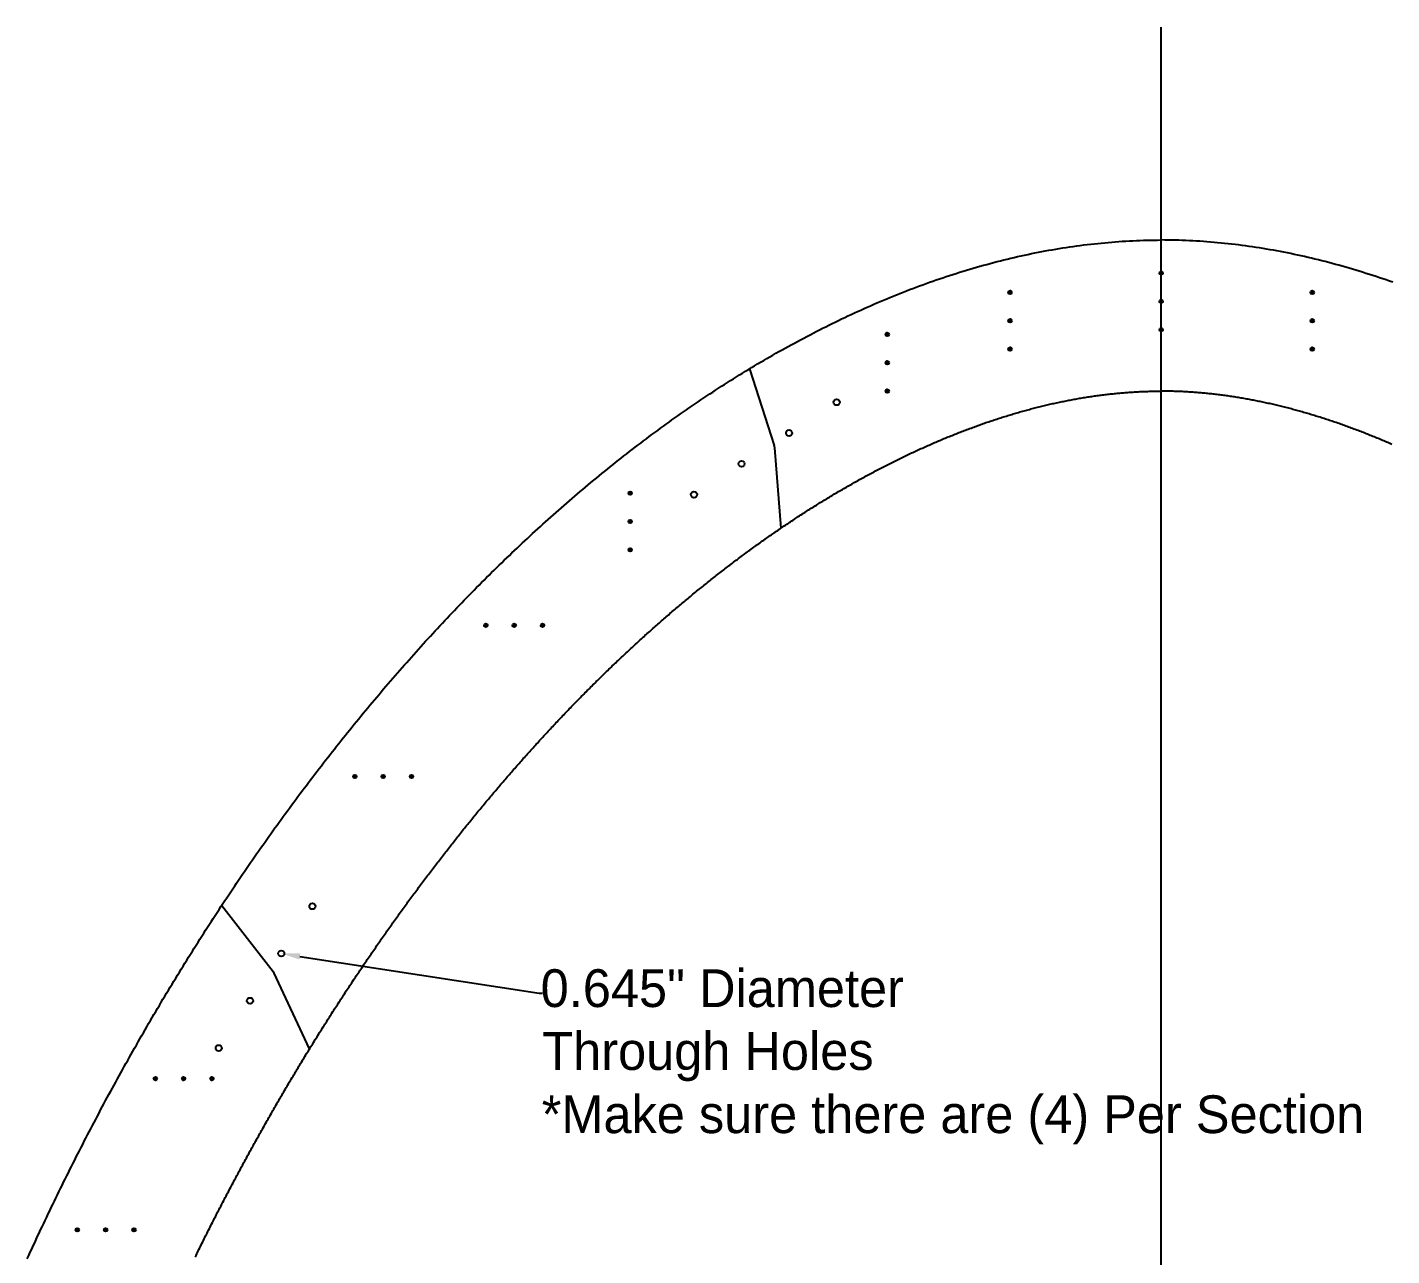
# Model space of a CAD drawing. Extents: x 15 to 497, y 19 to 601.
# Drawn here: x 126 to 270.5, y 471.3 to 601.3 of the extents above; entities that cross this region are included whole.
import ezdxf

# ---------------------------------------------------------------- set-up
doc = ezdxf.new("R2010")
doc.units = 0
doc.header["$PDMODE"] = 32
doc.header["$PDSIZE"] = 0.38
doc.layers.get('0').update_dxf_attribs({"linetype": 'CONTINUOUS'})
for name, color, linetype in [('ANNOTATION', 7, 'CONTINUOUS'), ('DRILLING', 3, 'CONTINUOUS'), ('ENGRAVE', 4, 'CONTINUOUS')]:
    doc.layers.add(name, color=color, linetype=linetype)

# ---------------------------------------------------------------- blocks, each defined once
blk = doc.blocks.new('*U661')
at = {"layer": 'ENGRAVE'}
blk.add_point((0, 0), dxfattribs=at)
blk = doc.blocks.new('*U662')
at = {"layer": 'ENGRAVE', "color": 0, "linetype": 'BYBLOCK'}
for p in [(0, 0), (3, 0), (6, 0)]:
    blk.add_blockref('*U661', p, dxfattribs=at)
blk = doc.blocks.new('*U663')
at = {"layer": 'ENGRAVE'}
blk.add_point((0, 0), dxfattribs=at)
blk = doc.blocks.new('*U664')
at = {"layer": 'ENGRAVE', "color": 0, "linetype": 'BYBLOCK'}
for p in [(0, 0), (3, 0), (6, 0)]:
    blk.add_blockref('*U663', p, dxfattribs=at)
blk = doc.blocks.new('*U665')
at = {"layer": 'ENGRAVE'}
blk.add_point((0, 0), dxfattribs=at)
blk = doc.blocks.new('*U666')
at = {"layer": 'ENGRAVE', "color": 0, "linetype": 'BYBLOCK'}
for p in [(0, 0), (3, 0), (6, 0)]:
    blk.add_blockref('*U665', p, dxfattribs=at)
blk = doc.blocks.new('*U667')
at = {"layer": 'ENGRAVE'}
blk.add_point((0, 0), dxfattribs=at)
blk = doc.blocks.new('*U668')
at = {"layer": 'ENGRAVE', "color": 0, "linetype": 'BYBLOCK'}
for p in [(0, 0), (3, 0), (6, 0)]:
    blk.add_blockref('*U667', p, dxfattribs=at)
blk = doc.blocks.new('*U669')
at = {"layer": 'ENGRAVE'}
blk.add_point((0, 0), dxfattribs=at)
blk = doc.blocks.new('*U670')
at = {"layer": 'ENGRAVE', "color": 0, "linetype": 'BYBLOCK'}
for p in [(0, 0), (3, 0), (6, 0)]:
    blk.add_blockref('*U669', p, dxfattribs=at)
blk = doc.blocks.new('*U671')
at = {"layer": 'ENGRAVE'}
blk.add_point((0, 0), dxfattribs=at)
blk = doc.blocks.new('*U672')
at = {"layer": 'ENGRAVE', "color": 0, "linetype": 'BYBLOCK'}
for p in [(0, 0), (3, 0), (6, 0)]:
    blk.add_blockref('*U671', p, dxfattribs=at)
blk = doc.blocks.new('*U673')
at = {"layer": 'ENGRAVE'}
blk.add_point((0, 0), dxfattribs=at)
blk = doc.blocks.new('*U674')
at = {"layer": 'ENGRAVE', "color": 0, "linetype": 'BYBLOCK'}
for p in [(0, 0), (3, 0), (6, 0)]:
    blk.add_blockref('*U673', p, dxfattribs=at)
blk = doc.blocks.new('*U675')
at = {"layer": 'ENGRAVE'}
blk.add_point((0, 0), dxfattribs=at)
blk = doc.blocks.new('*U676')
at = {"layer": 'ENGRAVE', "color": 0, "linetype": 'BYBLOCK'}
for p in [(0, 0), (3, 0), (6, 0)]:
    blk.add_blockref('*U675', p, dxfattribs=at)
blk = doc.blocks.new('*U699')
at = {"layer": 'ENGRAVE'}
blk.add_point((0, 0), dxfattribs=at)
blk = doc.blocks.new('*U700')
at = {"layer": 'ENGRAVE', "color": 0, "linetype": 'BYBLOCK'}
for p in [(0, 0), (3, 0), (6, 0)]:
    blk.add_blockref('*U699', p, dxfattribs=at)
blk = doc.blocks.new('*U867')
at = {"layer": 'ANNOTATION', "linetype": 'BYBLOCK'}
blk.add_line((180.16, 499.06), (180.52, 499.06), dxfattribs=at)
blk.add_lwpolyline([(154.83, 502.96), (180.16, 499.06)], dxfattribs=at)
at = {"layer": 'ANNOTATION'}
blk.add_solid([(154.78, 502.63), (152.86, 503.27), (154.88, 503.29)], dxfattribs=at)
for s, p in [('0.645" Diameter', (180.33, 497.6)), ('Through Holes', (180.5, 490.94)), ('*Make sure there are (4) Per Section', (180.44, 484.25))]:
    blk.add_text(s, height=4, dxfattribs=at).set_placement(p)

msp = doc.modelspace()

# ---------------------------------------------------------------- linework, layer by layer
for p, q in [((246.0349, 346.0124), (246.0349, 601.3394)), ((202.4407, 565.1753), (205.0688, 557.0538)), ((205.7941, 548.3166), (205.1142, 556.8256)), ((146.5512, 508.355), (151.9917, 501.3788)), ((155.855, 493.1727), (152.109, 501.1873))]:
    msp.add_line(p, q)
for points in [[(125.964, 470.949, 0), (126.12, 471.289, 0), (126.276, 471.629, 0), (126.432, 471.968, 0), (126.589, 472.307, 0), (126.747, 472.646, 0), (126.904, 472.985, 0), (127.062, 473.324, 0), (127.221, 473.662, 0), (127.38, 474, 0), (127.539, 474.338, 0), (127.699, 474.676, 0), (127.859, 475.014, 0), (128.02, 475.351, 0), (128.181, 475.688, 0), (128.342, 476.025, 0), (128.504, 476.362, 0), (128.666, 476.699, 0), (128.829, 477.035, 0), (128.992, 477.371, 0), (129.156, 477.707, 0), (129.32, 478.043, 0), (129.484, 478.379, 0), (129.649, 478.714, 0), (129.814, 479.049, 0), (129.98, 479.384, 0), (130.146, 479.719, 0), (130.313, 480.053, 0), (130.48, 480.388, 0), (130.647, 480.722, 0), (130.815, 481.056, 0), (130.983, 481.389, 0), (131.152, 481.723, 0), (131.321, 482.056, 0), (131.491, 482.389, 0), (131.661, 482.722, 0), (131.831, 483.054, 0), (132.002, 483.387, 0), (132.173, 483.719, 0), (132.345, 484.051, 0), (132.517, 484.382, 0), (132.69, 484.714, 0), (132.863, 485.045, 0), (133.036, 485.376, 0), (133.21, 485.707, 0), (133.384, 486.037, 0), (133.559, 486.368, 0), (133.734, 486.698, 0), (133.91, 487.028, 0), (134.086, 487.357, 0), (134.262, 487.687, 0), (134.439, 488.016, 0), (134.616, 488.345, 0), (134.794, 488.674, 0), (134.972, 489.002, 0), (135.151, 489.33, 0), (135.33, 489.658, 0), (135.509, 489.986, 0), (135.689, 490.314, 0), (135.87, 490.641, 0), (136.051, 490.968, 0), (136.232, 491.295, 0), (136.414, 491.621, 0), (136.596, 491.948, 0), (136.778, 492.274, 0), (136.961, 492.599, 0), (137.145, 492.925, 0), (137.329, 493.25, 0), (137.513, 493.576, 0), (137.698, 493.9, 0), (137.883, 494.225, 0), (138.069, 494.549, 0), (138.255, 494.873, 0), (138.441, 495.197, 0), (138.628, 495.521, 0), (138.816, 495.844, 0), (139.004, 496.167, 0), (139.192, 496.49, 0), (139.381, 496.813, 0), (139.57, 497.135, 0), (139.76, 497.457, 0), (139.95, 497.779, 0), (140.14, 498.1, 0), (140.331, 498.422, 0), (140.523, 498.743, 0), (140.715, 499.063, 0), (140.907, 499.384, 0), (141.1, 499.704, 0), (141.293, 500.024, 0), (141.487, 500.343, 0), (141.681, 500.663, 0), (141.875, 500.982, 0), (142.07, 501.301, 0), (142.266, 501.619, 0), (142.462, 501.938, 0), (142.658, 502.255, 0), (142.855, 502.573, 0), (143.053, 502.891, 0), (143.25, 503.208, 0), (143.449, 503.525, 0), (143.647, 503.841, 0), (143.846, 504.157, 0), (144.046, 504.473, 0), (144.246, 504.789, 0), (144.447, 505.104, 0), (144.648, 505.42, 0), (144.849, 505.734, 0), (145.051, 506.049, 0), (145.253, 506.363, 0), (145.456, 506.677, 0), (145.659, 506.991, 0), (145.863, 507.304, 0), (146.067, 507.617, 0), (146.272, 507.93, 0), (146.477, 508.242, 0), (146.683, 508.554, 0), (146.889, 508.866, 0), (147.095, 509.178, 0), (147.302, 509.489, 0), (147.509, 509.8, 0), (147.717, 510.11, 0), (147.926, 510.421, 0), (148.135, 510.73, 0), (148.344, 511.04, 0), (148.554, 511.349, 0), (148.764, 511.658, 0), (148.974, 511.967, 0), (149.186, 512.275, 0), (149.397, 512.583, 0), (149.609, 512.891, 0), (149.822, 513.199, 0), (150.035, 513.506, 0), (150.248, 513.812, 0), (150.462, 514.119, 0), (150.677, 514.425, 0), (150.892, 514.731, 0), (151.107, 515.036, 0), (151.323, 515.341, 0), (151.539, 515.646, 0), (151.756, 515.95, 0), (151.974, 516.254, 0), (152.191, 516.558, 0), (152.409, 516.861, 0), (152.628, 517.164, 0), (152.847, 517.467, 0), (153.067, 517.769, 0), (153.287, 518.071, 0), (153.508, 518.373, 0), (153.729, 518.674, 0), (153.95, 518.975, 0), (154.173, 519.276, 0), (154.395, 519.576, 0), (154.618, 519.876, 0), (154.842, 520.176, 0), (155.066, 520.475, 0), (155.29, 520.773, 0), (155.515, 521.072, 0), (155.74, 521.37, 0), (155.966, 521.668, 0), (156.193, 521.965, 0), (156.419, 522.262, 0), (156.647, 522.559, 0), (156.875, 522.855, 0), (157.103, 523.151, 0), (157.332, 523.446, 0), (157.561, 523.741, 0), (157.791, 524.036, 0), (158.021, 524.33, 0), (158.252, 524.624, 0), (158.483, 524.918, 0), (158.715, 525.211, 0), (158.947, 525.504, 0), (159.18, 525.796, 0), (159.413, 526.088, 0), (159.647, 526.38, 0), (159.881, 526.671, 0), (160.116, 526.962, 0), (160.351, 527.252, 0), (160.586, 527.542, 0), (160.823, 527.832, 0), (161.059, 528.121, 0), (161.297, 528.41, 0), (161.534, 528.699, 0), (161.772, 528.986, 0), (162.011, 529.274, 0), (162.25, 529.561, 0), (162.49, 529.848, 0), (162.73, 530.134, 0), (162.971, 530.42, 0), (163.212, 530.706, 0), (163.454, 530.991, 0), (163.696, 531.275, 0), (163.939, 531.559, 0), (164.182, 531.843, 0), (164.426, 532.127, 0), (164.67, 532.409, 0), (164.915, 532.692, 0), (165.16, 532.974, 0), (165.406, 533.255, 0), (165.652, 533.537, 0), (165.899, 533.817, 0), (166.147, 534.097, 0), (166.394, 534.377, 0), (166.643, 534.656, 0), (166.892, 534.935, 0), (167.141, 535.214, 0), (167.391, 535.492, 0), (167.642, 535.769, 0), (167.893, 536.046, 0), (168.144, 536.323, 0), (168.396, 536.599, 0), (168.649, 536.874, 0), (168.902, 537.15, 0), (169.155, 537.424, 0), (169.41, 537.698, 0), (169.664, 537.972, 0), (169.919, 538.245, 0), (170.175, 538.518, 0), (170.431, 538.79, 0), (170.688, 539.062, 0), (170.946, 539.333, 0), (171.203, 539.603, 0), (171.462, 539.874, 0), (171.721, 540.143, 0), (171.98, 540.412, 0), (172.24, 540.681, 0), (172.501, 540.949, 0), (172.762, 541.216, 0), (173.024, 541.483, 0), (173.286, 541.75, 0), (173.548, 542.016, 0), (173.812, 542.281, 0), (174.075, 542.546, 0), (174.34, 542.81, 0), (174.605, 543.074, 0), (174.87, 543.337, 0), (175.136, 543.6, 0), (175.403, 543.862, 0), (175.67, 544.123, 0), (175.937, 544.384, 0), (176.206, 544.645, 0), (176.474, 544.904, 0), (176.744, 545.163, 0), (177.013, 545.422, 0), (177.284, 545.68, 0), (177.555, 545.938, 0), (177.826, 546.194, 0), (178.098, 546.451, 0), (178.371, 546.706, 0), (178.644, 546.961, 0), (178.918, 547.216, 0), (179.192, 547.47, 0), (179.467, 547.723, 0), (179.742, 547.976, 0), (180.018, 548.228, 0), (180.295, 548.479, 0), (180.572, 548.73, 0), (180.85, 548.98, 0), (181.128, 549.229, 0), (181.407, 549.478, 0), (181.686, 549.727, 0), (181.966, 549.974, 0), (182.246, 550.221, 0), (182.527, 550.467, 0), (182.809, 550.713, 0), (183.091, 550.958, 0), (183.374, 551.203, 0), (183.657, 551.446, 0), (183.941, 551.689, 0), (184.225, 551.932, 0), (184.51, 552.174, 0), (184.796, 552.415, 0), (185.082, 552.655, 0), (185.369, 552.895, 0), (185.656, 553.134, 0), (185.944, 553.373, 0), (186.232, 553.61, 0), (186.521, 553.847, 0), (186.81, 554.084, 0), (187.1, 554.32, 0), (187.391, 554.555, 0), (187.682, 554.789, 0), (187.974, 555.023, 0), (188.266, 555.255, 0), (188.559, 555.488, 0), (188.852, 555.719, 0), (189.146, 555.95, 0), (189.441, 556.18, 0), (189.736, 556.409, 0), (190.032, 556.638, 0), (190.328, 556.866, 0), (190.625, 557.093, 0), (190.922, 557.319, 0), (191.22, 557.545, 0), (191.519, 557.77, 0), (191.818, 557.994, 0), (192.117, 558.217, 0), (192.418, 558.44, 0), (192.719, 558.661, 0), (193.02, 558.882, 0), (193.322, 559.103, 0), (193.625, 559.322, 0), (193.928, 559.54, 0), (194.232, 559.758, 0), (194.536, 559.975, 0), (194.841, 560.191, 0), (195.147, 560.406, 0), (195.453, 560.621, 0), (195.76, 560.834, 0), (196.067, 561.047, 0), (196.375, 561.259, 0), (196.683, 561.47, 0), (196.992, 561.68, 0), (197.302, 561.889, 0), (197.613, 562.098, 0), (197.924, 562.305, 0), (198.235, 562.512, 0), (198.547, 562.718, 0), (198.86, 562.923, 0), (199.173, 563.126, 0), (199.487, 563.329, 0), (199.802, 563.532, 0), (200.117, 563.733, 0), (200.433, 563.933, 0), (200.749, 564.132, 0), (201.066, 564.33, 0), (201.383, 564.528, 0), (201.702, 564.724, 0), (202.02, 564.92, 0), (202.34, 565.114, 0), (202.66, 565.307, 0), (202.98, 565.5, 0), (203.301, 565.691, 0), (203.623, 565.882, 0), (203.945, 566.071, 0), (204.268, 566.26, 0), (204.592, 566.447, 0), (204.916, 566.633, 0), (205.24, 566.819, 0), (205.566, 567.003, 0), (205.891, 567.186, 0), (206.218, 567.368, 0), (206.545, 567.55, 0), (206.873, 567.73, 0), (207.201, 567.909, 0), (207.53, 568.086, 0), (207.859, 568.263, 0), (208.189, 568.439, 0), (208.52, 568.613, 0), (208.851, 568.787, 0), (209.183, 568.959, 0), (209.515, 569.13, 0), (209.848, 569.3, 0), (210.182, 569.469, 0), (210.516, 569.637, 0), (210.85, 569.804, 0), (211.186, 569.969, 0), (211.522, 570.133, 0), (211.858, 570.296, 0), (212.195, 570.458, 0), (212.533, 570.618, 0), (212.871, 570.778, 0), (213.21, 570.936, 0), (213.549, 571.093, 0), (213.889, 571.248, 0), (214.229, 571.403, 0), (214.57, 571.556, 0), (214.912, 571.708, 0), (215.254, 571.858, 0), (215.597, 572.007, 0), (215.94, 572.155, 0), (216.284, 572.302, 0), (216.628, 572.447, 0), (216.973, 572.591, 0), (217.319, 572.734, 0), (217.665, 572.875, 0), (218.011, 573.015, 0), (218.359, 573.153, 0), (218.706, 573.29, 0), (219.054, 573.426, 0), (219.403, 573.56, 0), (219.752, 573.693, 0), (220.102, 573.824, 0), (220.453, 573.954, 0), (220.803, 574.083, 0), (221.155, 574.21, 0), (221.507, 574.336, 0), (221.859, 574.46, 0), (222.212, 574.583, 0), (222.566, 574.704, 0), (222.92, 574.824, 0), (223.275, 574.942, 0), (223.63, 575.058, 0), (223.985, 575.173, 0), (224.342, 575.287, 0), (224.698, 575.399, 0), (225.055, 575.51, 0), (225.413, 575.618, 0), (225.771, 575.726, 0), (226.13, 575.831, 0), (226.489, 575.936, 0), (226.849, 576.038, 0), (227.209, 576.139, 0), (227.57, 576.238, 0), (227.931, 576.336, 0), (228.293, 576.431, 0), (228.655, 576.526, 0), (229.018, 576.618, 0), (229.381, 576.709, 0), (229.744, 576.798, 0), (230.108, 576.885, 0), (230.472, 576.971, 0), (230.837, 577.054, 0), (231.202, 577.136, 0), (231.567, 577.216, 0), (231.933, 577.295, 0), (232.299, 577.371, 0), (232.666, 577.446, 0), (233.033, 577.519, 0), (233.4, 577.59, 0), (233.768, 577.659, 0), (234.136, 577.726, 0), (234.504, 577.792, 0), (234.873, 577.855, 0), (235.242, 577.916, 0), (235.611, 577.976, 0), (235.98, 578.033, 0), (236.35, 578.089, 0), (236.72, 578.143, 0), (237.09, 578.194, 0), (237.461, 578.244, 0), (237.832, 578.292, 0), (238.203, 578.337, 0), (238.574, 578.381, 0), (238.946, 578.422, 0), (239.317, 578.462, 0), (239.689, 578.499, 0), (240.061, 578.534, 0), (240.434, 578.568, 0), (240.806, 578.599, 0), (241.179, 578.628, 0), (241.552, 578.655, 0), (241.925, 578.68, 0), (242.298, 578.703, 0), (242.671, 578.724, 0), (243.045, 578.743, 0), (243.418, 578.759, 0), (243.792, 578.774, 0), (244.165, 578.787, 0), (244.539, 578.797, 0), (244.913, 578.805, 0), (245.287, 578.811, 0), (245.661, 578.816, 0), (246.035, 578.818, 0)], [(270.563, 574.336, 0), (270.21, 574.46, 0), (269.857, 574.583, 0), (269.504, 574.704, 0), (269.15, 574.824, 0), (268.795, 574.942, 0), (268.44, 575.058, 0), (268.084, 575.173, 0), (267.728, 575.287, 0), (267.372, 575.399, 0), (267.014, 575.51, 0), (266.657, 575.618, 0), (266.298, 575.726, 0), (265.94, 575.831, 0), (265.58, 575.936, 0), (265.221, 576.038, 0), (264.86, 576.139, 0), (264.5, 576.238, 0), (264.138, 576.336, 0), (263.777, 576.431, 0), (263.415, 576.526, 0), (263.052, 576.618, 0), (262.689, 576.709, 0), (262.326, 576.798, 0), (261.962, 576.885, 0), (261.598, 576.971, 0), (261.233, 577.054, 0), (260.868, 577.136, 0), (260.502, 577.216, 0), (260.137, 577.295, 0), (259.77, 577.371, 0), (259.404, 577.446, 0), (259.037, 577.519, 0), (258.67, 577.59, 0), (258.302, 577.659, 0), (257.934, 577.726, 0), (257.566, 577.792, 0), (257.197, 577.855, 0), (256.828, 577.916, 0), (256.459, 577.976, 0), (256.09, 578.033, 0), (255.72, 578.089, 0), (255.35, 578.143, 0), (254.979, 578.194, 0), (254.609, 578.244, 0), (254.238, 578.292, 0), (253.867, 578.337, 0), (253.496, 578.381, 0), (253.124, 578.422, 0), (252.752, 578.462, 0), (252.38, 578.499, 0), (252.008, 578.534, 0), (251.636, 578.568, 0), (251.263, 578.599, 0), (250.891, 578.628, 0), (250.518, 578.655, 0), (250.145, 578.68, 0), (249.772, 578.703, 0), (249.399, 578.724, 0), (249.025, 578.743, 0), (248.652, 578.759, 0), (248.278, 578.774, 0), (247.904, 578.787, 0), (247.531, 578.797, 0), (247.157, 578.805, 0), (246.783, 578.811, 0), (246.409, 578.816, 0), (246.035, 578.818, 0)], [(143.759, 471.15, 0), (143.837, 471.308, 0), (143.914, 471.466, 0), (143.992, 471.624, 0), (144.069, 471.781, 0), (144.147, 471.939, 0), (144.225, 472.097, 0), (144.303, 472.254, 0), (144.381, 472.412, 0), (144.46, 472.569, 0), (144.538, 472.727, 0), (144.616, 472.884, 0), (144.695, 473.041, 0), (144.773, 473.199, 0), (144.852, 473.356, 0), (144.931, 473.513, 0), (145.01, 473.67, 0), (145.089, 473.827, 0), (145.168, 473.984, 0), (145.247, 474.141, 0), (145.326, 474.298, 0), (145.406, 474.454, 0), (145.485, 474.611, 0), (145.565, 474.768, 0), (145.644, 474.925, 0), (145.724, 475.081, 0), (145.804, 475.238, 0), (145.884, 475.394, 0), (145.964, 475.55, 0), (146.044, 475.707, 0), (146.124, 475.863, 0), (146.205, 476.019, 0), (146.285, 476.175, 0), (146.365, 476.331, 0), (146.446, 476.488, 0), (146.527, 476.643, 0), (146.608, 476.799, 0), (146.689, 476.955, 0), (146.77, 477.111, 0), (146.851, 477.267, 0), (146.932, 477.423, 0), (147.013, 477.578, 0), (147.095, 477.734, 0), (147.176, 477.889, 0), (147.258, 478.045, 0), (147.339, 478.2, 0), (147.421, 478.355, 0), (147.503, 478.511, 0), (147.585, 478.666, 0), (147.667, 478.821, 0), (147.749, 478.976, 0), (147.832, 479.131, 0), (147.914, 479.286, 0), (147.996, 479.441, 0), (148.079, 479.596, 0), (148.162, 479.751, 0), (148.244, 479.905, 0), (148.327, 480.06, 0), (148.41, 480.215, 0), (148.493, 480.369, 0), (148.577, 480.524, 0), (148.66, 480.678, 0), (148.743, 480.832, 0), (148.827, 480.987, 0), (148.91, 481.141, 0), (148.994, 481.295, 0), (149.078, 481.449, 0), (149.161, 481.603, 0), (149.245, 481.757, 0), (149.329, 481.911, 0), (149.414, 482.065, 0), (149.498, 482.219, 0), (149.582, 482.372, 0), (149.667, 482.526, 0), (149.751, 482.68, 0), (149.836, 482.833, 0), (149.92, 482.987, 0), (150.005, 483.14, 0), (150.09, 483.293, 0), (150.175, 483.447, 0), (150.26, 483.6, 0), (150.346, 483.753, 0), (150.431, 483.906, 0), (150.516, 484.059, 0), (150.602, 484.212, 0), (150.687, 484.365, 0), (150.773, 484.518, 0), (150.859, 484.671, 0), (150.945, 484.823, 0), (151.031, 484.976, 0), (151.117, 485.129, 0), (151.203, 485.281, 0), (151.289, 485.434, 0), (151.376, 485.586, 0), (151.462, 485.738, 0), (151.549, 485.891, 0), (151.636, 486.043, 0), (151.722, 486.195, 0), (151.809, 486.347, 0), (151.896, 486.499, 0), (151.983, 486.651, 0), (152.071, 486.803, 0), (152.158, 486.955, 0), (152.245, 487.106, 0), (152.333, 487.258, 0), (152.42, 487.41, 0), (152.508, 487.561, 0), (152.596, 487.713, 0), (152.684, 487.864, 0), (152.772, 488.015, 0), (152.86, 488.167, 0), (152.948, 488.318, 0), (153.036, 488.469, 0), (153.124, 488.62, 0), (153.213, 488.771, 0), (153.301, 488.922, 0), (153.39, 489.073, 0), (153.479, 489.223, 0), (153.568, 489.374, 0), (153.657, 489.525, 0), (153.746, 489.675, 0), (153.835, 489.826, 0), (153.924, 489.976, 0), (154.014, 490.126, 0), (154.103, 490.277, 0), (154.193, 490.427, 0), (154.282, 490.577, 0), (154.372, 490.727, 0), (154.462, 490.877, 0), (154.552, 491.027, 0), (154.642, 491.177, 0), (154.732, 491.327, 0), (154.822, 491.476, 0), (154.913, 491.626, 0), (155.003, 491.776, 0), (155.094, 491.925, 0), (155.184, 492.074, 0), (155.275, 492.224, 0), (155.366, 492.373, 0), (155.457, 492.522, 0), (155.548, 492.671, 0), (155.639, 492.82, 0), (155.73, 492.969, 0), (155.822, 493.118, 0), (155.913, 493.267, 0), (156.004, 493.416, 0), (156.096, 493.564, 0), (156.188, 493.713, 0), (156.28, 493.862, 0), (156.372, 494.01, 0), (156.464, 494.158, 0), (156.556, 494.307, 0), (156.648, 494.455, 0), (156.74, 494.603, 0), (156.833, 494.751, 0), (156.925, 494.899, 0), (157.018, 495.047, 0), (157.111, 495.195, 0), (157.204, 495.343, 0), (157.297, 495.49, 0), (157.39, 495.638, 0), (157.483, 495.785, 0), (157.576, 495.933, 0), (157.669, 496.08, 0), (157.763, 496.228, 0), (157.856, 496.375, 0), (157.95, 496.522, 0), (158.044, 496.669, 0), (158.137, 496.816, 0), (158.231, 496.963, 0), (158.325, 497.11, 0), (158.42, 497.256, 0), (158.514, 497.403, 0), (158.608, 497.55, 0), (158.703, 497.696, 0), (158.797, 497.843, 0), (158.892, 497.989, 0), (158.986, 498.135, 0), (159.081, 498.282, 0), (159.176, 498.428, 0), (159.271, 498.574, 0), (159.366, 498.72, 0), (159.462, 498.866, 0), (159.557, 499.011, 0), (159.652, 499.157, 0), (159.748, 499.303, 0), (159.844, 499.448, 0), (159.939, 499.594, 0), (160.035, 499.739, 0), (160.131, 499.885, 0), (160.227, 500.03, 0), (160.323, 500.175, 0), (160.42, 500.32, 0), (160.516, 500.465, 0), (160.612, 500.61, 0), (160.709, 500.755, 0), (160.806, 500.9, 0), (160.902, 501.044, 0), (160.999, 501.189, 0), (161.096, 501.333, 0), (161.193, 501.478, 0), (161.29, 501.622, 0), (161.388, 501.766, 0), (161.485, 501.911, 0), (161.583, 502.055, 0), (161.68, 502.199, 0), (161.778, 502.343, 0), (161.876, 502.487, 0), (161.973, 502.63, 0), (162.071, 502.774, 0), (162.169, 502.918, 0), (162.268, 503.061, 0), (162.366, 503.204, 0), (162.464, 503.348, 0), (162.563, 503.491, 0), (162.661, 503.634, 0), (162.76, 503.777, 0), (162.859, 503.92, 0), (162.958, 504.063, 0), (163.057, 504.206, 0), (163.156, 504.349, 0), (163.255, 504.491, 0), (163.354, 504.634, 0), (163.454, 504.777, 0), (163.553, 504.919, 0), (163.653, 505.061, 0), (163.752, 505.203, 0), (163.852, 505.346, 0), (163.952, 505.488, 0), (164.052, 505.63, 0), (164.152, 505.772, 0), (164.252, 505.913, 0), (164.353, 506.055, 0), (164.453, 506.197, 0), (164.554, 506.338, 0), (164.654, 506.48, 0), (164.755, 506.621, 0), (164.856, 506.762, 0), (164.957, 506.903, 0), (165.058, 507.045, 0), (165.159, 507.186, 0), (165.26, 507.327, 0), (165.361, 507.467, 0), (165.463, 507.608, 0), (165.564, 507.749, 0), (165.666, 507.889, 0), (165.768, 508.03, 0), (165.87, 508.17, 0), (165.971, 508.31, 0), (166.074, 508.451, 0), (166.176, 508.591, 0), (166.278, 508.731, 0), (166.38, 508.871, 0), (166.483, 509.01, 0), (166.585, 509.15, 0), (166.688, 509.29, 0), (166.791, 509.429, 0), (166.894, 509.569, 0), (166.996, 509.708, 0), (167.1, 509.848, 0), (167.203, 509.987, 0), (167.306, 510.126, 0), (167.409, 510.265, 0), (167.513, 510.404, 0), (167.616, 510.542, 0), (167.72, 510.681, 0), (167.824, 510.82, 0), (167.928, 510.958, 0), (168.032, 511.097, 0), (168.136, 511.235, 0), (168.24, 511.373, 0), (168.344, 511.511, 0), (168.449, 511.649, 0), (168.553, 511.787, 0), (168.658, 511.925, 0), (168.762, 512.063, 0), (168.867, 512.201, 0), (168.972, 512.338, 0), (169.077, 512.476, 0), (169.182, 512.613, 0), (169.287, 512.75, 0), (169.393, 512.887, 0), (169.498, 513.024, 0), (169.604, 513.161, 0), (169.709, 513.298, 0), (169.815, 513.435, 0), (169.921, 513.572, 0), (170.027, 513.708, 0), (170.133, 513.845, 0), (170.239, 513.981, 0), (170.345, 514.117, 0), (170.451, 514.253, 0), (170.558, 514.389, 0), (170.664, 514.525, 0), (170.771, 514.661, 0), (170.878, 514.797, 0), (170.985, 514.932, 0), (171.091, 515.068, 0), (171.198, 515.203, 0), (171.306, 515.339, 0), (171.413, 515.474, 0), (171.52, 515.609, 0), (171.628, 515.744, 0), (171.735, 515.879, 0), (171.843, 516.014, 0), (171.951, 516.149, 0), (172.059, 516.283, 0), (172.166, 516.418, 0), (172.275, 516.552, 0), (172.383, 516.686, 0), (172.491, 516.82, 0), (172.599, 516.954, 0), (172.708, 517.088, 0), (172.816, 517.222, 0), (172.925, 517.356, 0), (173.034, 517.49, 0), (173.143, 517.623, 0), (173.252, 517.757, 0), (173.361, 517.89, 0), (173.47, 518.023, 0), (173.579, 518.156, 0), (173.689, 518.289, 0), (173.798, 518.422, 0), (173.908, 518.555, 0), (174.017, 518.687, 0), (174.127, 518.82, 0), (174.237, 518.952, 0), (174.347, 519.085, 0), (174.457, 519.217, 0), (174.567, 519.349, 0), (174.678, 519.481, 0), (174.788, 519.613, 0), (174.899, 519.745, 0), (175.009, 519.876, 0), (175.12, 520.008, 0), (175.231, 520.139, 0), (175.342, 520.271, 0), (175.453, 520.402, 0), (175.564, 520.533, 0), (175.675, 520.664, 0), (175.787, 520.795, 0), (175.898, 520.926, 0), (176.009, 521.056, 0), (176.121, 521.187, 0), (176.233, 521.317, 0), (176.345, 521.447, 0), (176.457, 521.578, 0), (176.569, 521.708, 0), (176.681, 521.838, 0), (176.793, 521.967, 0), (176.905, 522.097, 0), (177.018, 522.227, 0), (177.13, 522.356, 0), (177.243, 522.486, 0), (177.356, 522.615, 0), (177.469, 522.744, 0), (177.582, 522.873, 0), (177.695, 523.002, 0), (177.808, 523.131, 0), (177.921, 523.259, 0), (178.035, 523.388, 0), (178.148, 523.516, 0), (178.262, 523.645, 0), (178.375, 523.773, 0), (178.489, 523.901, 0), (178.603, 524.029, 0), (178.717, 524.156, 0), (178.831, 524.284, 0), (178.945, 524.412, 0), (179.06, 524.539, 0), (179.174, 524.666, 0), (179.289, 524.794, 0), (179.403, 524.921, 0), (179.518, 525.048, 0), (179.633, 525.174, 0), (179.748, 525.301, 0), (179.863, 525.428, 0), (179.978, 525.554, 0), (180.093, 525.68, 0), (180.208, 525.807, 0), (180.324, 525.933, 0), (180.439, 526.058, 0), (180.555, 526.184, 0), (180.67, 526.31, 0), (180.786, 526.435, 0), (180.902, 526.561, 0), (181.018, 526.686, 0), (181.134, 526.811, 0), (181.25, 526.936, 0), (181.367, 527.061, 0), (181.483, 527.186, 0), (181.6, 527.31, 0), (181.716, 527.435, 0), (181.833, 527.559, 0), (181.95, 527.683, 0), (182.067, 527.807, 0), (182.184, 527.931, 0), (182.301, 528.055, 0), (182.418, 528.179, 0), (182.535, 528.302, 0), (182.653, 528.426, 0), (182.77, 528.549, 0), (182.888, 528.672, 0), (183.006, 528.795, 0), (183.124, 528.918, 0), (183.241, 529.04, 0), (183.359, 529.163, 0), (183.478, 529.285, 0), (183.596, 529.407, 0), (183.714, 529.53, 0), (183.833, 529.652, 0), (183.951, 529.773, 0), (184.07, 529.895, 0), (184.188, 530.017, 0), (184.307, 530.138, 0), (184.426, 530.259, 0), (184.545, 530.38, 0), (184.664, 530.501, 0), (184.783, 530.622, 0), (184.903, 530.743, 0), (185.022, 530.863, 0), (185.142, 530.984, 0), (185.261, 531.104, 0), (185.381, 531.224, 0), (185.501, 531.344, 0), (185.621, 531.464, 0), (185.741, 531.583, 0), (185.861, 531.703, 0), (185.981, 531.822, 0), (186.101, 531.942, 0), (186.222, 532.061, 0), (186.342, 532.179, 0), (186.463, 532.298, 0), (186.584, 532.417, 0), (186.704, 532.535, 0), (186.825, 532.654, 0), (186.946, 532.772, 0), (187.068, 532.89, 0), (187.189, 533.008, 0), (187.31, 533.125, 0), (187.431, 533.243, 0), (187.553, 533.36, 0), (187.675, 533.477, 0), (187.796, 533.595, 0), (187.918, 533.712, 0), (188.04, 533.828, 0), (188.162, 533.945, 0), (188.284, 534.061, 0), (188.407, 534.178, 0), (188.529, 534.294, 0), (188.651, 534.41, 0), (188.774, 534.526, 0), (188.897, 534.642, 0), (189.019, 534.757, 0), (189.142, 534.873, 0), (189.265, 534.988, 0), (189.388, 535.103, 0), (189.512, 535.218, 0), (189.635, 535.333, 0), (189.758, 535.447, 0), (189.882, 535.562, 0), (190.005, 535.676, 0), (190.129, 535.79, 0), (190.253, 535.904, 0), (190.377, 536.018, 0), (190.501, 536.132, 0), (190.625, 536.246, 0), (190.749, 536.359, 0), (190.873, 536.472, 0), (190.998, 536.585, 0), (191.122, 536.698, 0), (191.247, 536.811, 0), (191.372, 536.924, 0), (191.497, 537.036, 0), (191.622, 537.149, 0), (191.747, 537.261, 0), (191.872, 537.373, 0), (191.997, 537.485, 0), (192.123, 537.596, 0), (192.248, 537.708, 0), (192.374, 537.819, 0), (192.5, 537.93, 0), (192.625, 538.041, 0), (192.751, 538.152, 0), (192.878, 538.263, 0), (193.004, 538.374, 0), (193.13, 538.484, 0), (193.256, 538.594, 0), (193.383, 538.705, 0), (193.509, 538.814, 0), (193.636, 538.924, 0), (193.763, 539.034, 0), (193.89, 539.143, 0), (194.017, 539.253, 0), (194.144, 539.362, 0), (194.271, 539.471, 0), (194.399, 539.58, 0), (194.526, 539.688, 0), (194.654, 539.797, 0), (194.781, 539.905, 0), (194.909, 540.013, 0), (195.037, 540.121, 0), (195.165, 540.229, 0), (195.293, 540.337, 0), (195.422, 540.445, 0), (195.55, 540.552, 0), (195.678, 540.659, 0), (195.807, 540.766, 0), (195.936, 540.873, 0), (196.064, 540.98, 0), (196.193, 541.086, 0), (196.322, 541.193, 0), (196.451, 541.299, 0), (196.581, 541.405, 0), (196.71, 541.511, 0), (196.839, 541.617, 0), (196.969, 541.722, 0), (197.098, 541.828, 0), (197.228, 541.933, 0), (197.358, 542.038, 0), (197.488, 542.143, 0), (197.618, 542.247, 0), (197.748, 542.352, 0), (197.878, 542.456, 0), (198.008, 542.56, 0), (198.139, 542.664, 0), (198.269, 542.768, 0), (198.4, 542.871, 0), (198.53, 542.975, 0), (198.661, 543.078, 0), (198.792, 543.181, 0), (198.923, 543.284, 0), (199.054, 543.386, 0), (199.185, 543.489, 0), (199.316, 543.591, 0), (199.447, 543.693, 0), (199.579, 543.795, 0), (199.71, 543.897, 0), (199.842, 543.998, 0), (199.973, 544.099, 0), (200.105, 544.2, 0), (200.237, 544.301, 0), (200.368, 544.402, 0), (200.5, 544.502, 0), (200.632, 544.603, 0), (200.764, 544.703, 0), (200.896, 544.803, 0), (201.029, 544.902, 0), (201.161, 545.002, 0), (201.293, 545.101, 0), (201.426, 545.2, 0), (201.558, 545.299, 0), (201.691, 545.397, 0), (201.824, 545.496, 0), (201.956, 545.594, 0), (202.089, 545.692, 0), (202.222, 545.79, 0), (202.355, 545.887, 0), (202.488, 545.985, 0), (202.622, 546.082, 0), (202.755, 546.179, 0), (202.888, 546.276, 0), (203.022, 546.372, 0), (203.155, 546.469, 0), (203.289, 546.565, 0), (203.423, 546.661, 0), (203.556, 546.756, 0), (203.69, 546.852, 0), (203.824, 546.947, 0), (203.958, 547.042, 0), (204.092, 547.137, 0), (204.227, 547.232, 0), (204.361, 547.326, 0), (204.495, 547.42, 0), (204.63, 547.514, 0), (204.764, 547.608, 0), (204.899, 547.702, 0), (205.034, 547.795, 0), (205.169, 547.888, 0), (205.304, 547.981, 0), (205.439, 548.074, 0), (205.574, 548.166, 0), (205.709, 548.259, 0), (205.844, 548.351, 0), (205.979, 548.442, 0), (206.115, 548.534, 0), (206.25, 548.625, 0), (206.386, 548.717, 0), (206.521, 548.807, 0), (206.657, 548.898, 0), (206.793, 548.989, 0), (206.929, 549.079, 0), (207.065, 549.169, 0), (207.201, 549.259, 0), (207.337, 549.348, 0), (207.473, 549.438, 0), (207.61, 549.527, 0), (207.746, 549.616, 0), (207.882, 549.704, 0), (208.019, 549.793, 0), (208.156, 549.881, 0), (208.292, 549.969, 0), (208.429, 550.057, 0), (208.566, 550.144, 0), (208.703, 550.231, 0), (208.84, 550.318, 0), (208.977, 550.405, 0), (209.114, 550.492, 0), (209.251, 550.578, 0), (209.389, 550.664, 0), (209.526, 550.75, 0), (209.664, 550.836, 0), (209.801, 550.921, 0), (209.939, 551.006, 0), (210.077, 551.091, 0), (210.214, 551.176, 0), (210.352, 551.26, 0), (210.49, 551.344, 0), (210.628, 551.428, 0), (210.766, 551.512, 0), (210.905, 551.595, 0), (211.043, 551.679, 0), (211.181, 551.762, 0), (211.32, 551.844, 0), (211.458, 551.927, 0), (211.597, 552.009, 0), (211.735, 552.091, 0), (211.874, 552.173, 0), (212.013, 552.254, 0), (212.152, 552.335, 0), (212.291, 552.416, 0), (212.43, 552.497, 0), (212.569, 552.577, 0), (212.708, 552.658, 0), (212.847, 552.738, 0), (212.986, 552.817, 0), (213.126, 552.897, 0), (213.265, 552.976, 0), (213.405, 553.055, 0), (213.544, 553.134, 0), (213.684, 553.212, 0), (213.824, 553.29, 0), (213.964, 553.368, 0), (214.104, 553.446, 0), (214.243, 553.523, 0), (214.384, 553.601, 0), (214.524, 553.677, 0), (214.664, 553.754, 0), (214.804, 553.83, 0), (214.944, 553.907, 0), (215.085, 553.982, 0), (215.225, 554.058, 0), (215.366, 554.133, 0), (215.506, 554.208, 0), (215.647, 554.283, 0), (215.788, 554.358, 0), (215.928, 554.432, 0), (216.069, 554.506, 0), (216.21, 554.58, 0), (216.351, 554.653, 0), (216.492, 554.726, 0), (216.633, 554.799, 0), (216.775, 554.872, 0), (216.916, 554.944, 0), (217.057, 555.016, 0), (217.198, 555.088, 0), (217.34, 555.16, 0), (217.481, 555.231, 0), (217.623, 555.302, 0), (217.764, 555.373, 0), (217.906, 555.443, 0), (218.048, 555.513, 0), (218.189, 555.583, 0), (218.331, 555.652, 0), (218.473, 555.722, 0), (218.615, 555.791, 0), (218.757, 555.859, 0), (218.898, 555.928, 0), (219.04, 555.996, 0), (219.183, 556.064, 0), (219.325, 556.131, 0), (219.467, 556.199, 0), (219.609, 556.265, 0), (219.751, 556.332, 0), (219.893, 556.398, 0), (220.036, 556.465, 0), (220.178, 556.53, 0), (220.32, 556.596, 0), (220.463, 556.661, 0), (220.605, 556.726, 0), (220.748, 556.79, 0), (220.89, 556.855, 0), (221.033, 556.919, 0), (221.176, 556.982, 0), (221.318, 557.046, 0), (221.461, 557.109, 0), (221.604, 557.172, 0), (221.747, 557.234, 0), (221.889, 557.296, 0), (222.032, 557.358, 0), (222.175, 557.42, 0), (222.318, 557.481, 0), (222.461, 557.542, 0), (222.604, 557.603, 0), (222.747, 557.663, 0), (222.89, 557.723, 0), (223.033, 557.783, 0), (223.176, 557.842, 0), (223.319, 557.901, 0), (223.463, 557.96, 0), (223.606, 558.018, 0), (223.749, 558.076, 0), (223.892, 558.134, 0), (224.036, 558.192, 0), (224.179, 558.249, 0), (224.322, 558.306, 0), (224.466, 558.362, 0), (224.609, 558.419, 0), (224.753, 558.475, 0), (224.896, 558.53, 0), (225.04, 558.586, 0), (225.183, 558.641, 0), (225.327, 558.695, 0), (225.47, 558.749, 0), (225.614, 558.803, 0), (225.758, 558.857, 0), (225.901, 558.91, 0), (226.045, 558.964, 0), (226.189, 559.016, 0), (226.332, 559.069, 0), (226.476, 559.121, 0), (226.62, 559.172, 0), (226.764, 559.224, 0), (226.908, 559.275, 0), (227.051, 559.325, 0), (227.195, 559.376, 0), (227.339, 559.426, 0), (227.483, 559.476, 0), (227.627, 559.525, 0), (227.771, 559.574, 0), (227.915, 559.623, 0), (228.059, 559.671, 0), (228.203, 559.719, 0), (228.347, 559.767, 0), (228.491, 559.814, 0), (228.635, 559.861, 0), (228.779, 559.908, 0), (228.923, 559.954, 0), (229.068, 560, 0), (229.212, 560.046, 0), (229.356, 560.091, 0), (229.5, 560.136, 0), (229.644, 560.181, 0), (229.788, 560.225, 0), (229.933, 560.269, 0), (230.077, 560.313, 0), (230.221, 560.356, 0), (230.365, 560.399, 0), (230.509, 560.442, 0), (230.654, 560.484, 0), (230.798, 560.526, 0), (230.942, 560.567, 0), (231.086, 560.608, 0), (231.23, 560.649, 0), (231.374, 560.69, 0), (231.518, 560.73, 0), (231.663, 560.769, 0), (231.807, 560.809, 0), (231.951, 560.848, 0), (232.095, 560.886, 0), (232.239, 560.925, 0), (232.383, 560.963, 0), (232.527, 561, 0), (232.671, 561.037, 0), (232.815, 561.074, 0), (232.959, 561.111, 0), (233.103, 561.147, 0), (233.247, 561.183, 0), (233.391, 561.218, 0), (233.535, 561.253, 0), (233.678, 561.288, 0), (233.822, 561.322, 0), (233.966, 561.356, 0), (234.11, 561.389, 0), (234.253, 561.422, 0), (234.397, 561.455, 0), (234.541, 561.488, 0), (234.684, 561.52, 0), (234.828, 561.551, 0), (234.971, 561.583, 0), (235.115, 561.613, 0), (235.258, 561.644, 0), (235.402, 561.674, 0), (235.545, 561.704, 0), (235.688, 561.733, 0), (235.831, 561.762, 0), (235.975, 561.791, 0), (236.118, 561.819, 0), (236.261, 561.847, 0), (236.404, 561.874, 0), (236.547, 561.901, 0), (236.69, 561.928, 0), (236.832, 561.954, 0), (236.975, 561.98, 0), (237.118, 562.006, 0), (237.261, 562.031, 0), (237.403, 562.055, 0), (237.546, 562.08, 0), (237.688, 562.104, 0), (237.83, 562.127, 0), (237.973, 562.15, 0), (238.115, 562.173, 0), (238.257, 562.195, 0), (238.399, 562.217, 0), (238.541, 562.239, 0), (238.683, 562.26, 0), (238.825, 562.281, 0), (238.966, 562.301, 0), (239.108, 562.321, 0), (239.25, 562.341, 0), (239.391, 562.36, 0), (239.533, 562.379, 0), (239.674, 562.397, 0), (239.816, 562.415, 0), (239.957, 562.433, 0), (240.099, 562.45, 0), (240.24, 562.467, 0), (240.382, 562.483, 0), (240.523, 562.499, 0), (240.664, 562.515, 0), (240.806, 562.53, 0), (240.947, 562.545, 0), (241.089, 562.559, 0), (241.23, 562.573, 0), (241.371, 562.587, 0), (241.513, 562.6, 0), (241.654, 562.613, 0), (241.796, 562.626, 0), (241.937, 562.638, 0), (242.079, 562.649, 0), (242.22, 562.661, 0), (242.362, 562.672, 0), (242.503, 562.682, 0), (242.645, 562.692, 0), (242.786, 562.702, 0), (242.927, 562.712, 0), (243.069, 562.72, 0), (243.21, 562.729, 0), (243.352, 562.737, 0), (243.493, 562.745, 0), (243.634, 562.752, 0), (243.776, 562.759, 0), (243.917, 562.766, 0), (244.059, 562.772, 0), (244.2, 562.778, 0), (244.341, 562.783, 0), (244.483, 562.788, 0), (244.624, 562.793, 0), (244.765, 562.797, 0), (244.906, 562.801, 0), (245.048, 562.805, 0), (245.189, 562.808, 0), (245.33, 562.81, 0), (245.471, 562.812, 0), (245.612, 562.814, 0), (245.753, 562.816, 0), (245.894, 562.817, 0), (246.035, 562.818, 0)], [(270.466, 557.172, 0), (270.323, 557.234, 0), (270.18, 557.296, 0), (270.038, 557.358, 0), (269.895, 557.42, 0), (269.752, 557.481, 0), (269.609, 557.542, 0), (269.466, 557.603, 0), (269.323, 557.663, 0), (269.18, 557.723, 0), (269.037, 557.783, 0), (268.893, 557.842, 0), (268.75, 557.901, 0), (268.607, 557.96, 0), (268.464, 558.018, 0), (268.321, 558.076, 0), (268.177, 558.134, 0), (268.034, 558.192, 0), (267.891, 558.249, 0), (267.747, 558.306, 0), (267.604, 558.362, 0), (267.46, 558.419, 0), (267.317, 558.475, 0), (267.173, 558.53, 0), (267.03, 558.586, 0), (266.886, 558.641, 0), (266.743, 558.695, 0), (266.599, 558.749, 0), (266.456, 558.803, 0), (266.312, 558.857, 0), (266.168, 558.91, 0), (266.025, 558.964, 0), (265.881, 559.016, 0), (265.737, 559.069, 0), (265.594, 559.121, 0), (265.45, 559.172, 0), (265.306, 559.224, 0), (265.162, 559.275, 0), (265.018, 559.325, 0), (264.875, 559.376, 0), (264.731, 559.426, 0), (264.587, 559.476, 0), (264.443, 559.525, 0), (264.299, 559.574, 0), (264.155, 559.623, 0), (264.011, 559.671, 0), (263.867, 559.719, 0), (263.723, 559.767, 0), (263.579, 559.814, 0), (263.435, 559.861, 0), (263.29, 559.908, 0), (263.146, 559.954, 0), (263.002, 560, 0), (262.858, 560.046, 0), (262.714, 560.091, 0), (262.57, 560.136, 0), (262.426, 560.181, 0), (262.281, 560.225, 0), (262.137, 560.269, 0), (261.993, 560.313, 0), (261.849, 560.356, 0), (261.705, 560.399, 0), (261.56, 560.442, 0), (261.416, 560.484, 0), (261.272, 560.526, 0), (261.128, 560.567, 0), (260.984, 560.608, 0), (260.84, 560.649, 0), (260.695, 560.69, 0), (260.551, 560.73, 0), (260.407, 560.769, 0), (260.263, 560.809, 0), (260.119, 560.848, 0), (259.975, 560.886, 0), (259.831, 560.925, 0), (259.687, 560.963, 0), (259.543, 561, 0), (259.399, 561.037, 0), (259.255, 561.074, 0), (259.111, 561.111, 0), (258.967, 561.147, 0), (258.823, 561.183, 0), (258.679, 561.218, 0), (258.535, 561.253, 0), (258.391, 561.288, 0), (258.247, 561.322, 0), (258.104, 561.356, 0), (257.96, 561.389, 0), (257.816, 561.422, 0), (257.673, 561.455, 0), (257.529, 561.488, 0), (257.385, 561.52, 0), (257.242, 561.551, 0), (257.098, 561.583, 0), (256.955, 561.613, 0), (256.812, 561.644, 0), (256.668, 561.674, 0), (256.525, 561.704, 0), (256.382, 561.733, 0), (256.238, 561.762, 0), (256.095, 561.791, 0), (255.952, 561.819, 0), (255.809, 561.847, 0), (255.666, 561.874, 0), (255.523, 561.901, 0), (255.38, 561.928, 0), (255.237, 561.954, 0), (255.095, 561.98, 0), (254.952, 562.006, 0), (254.809, 562.031, 0), (254.667, 562.055, 0), (254.524, 562.08, 0), (254.382, 562.104, 0), (254.239, 562.127, 0), (254.097, 562.15, 0), (253.955, 562.173, 0), (253.813, 562.195, 0), (253.671, 562.217, 0), (253.529, 562.239, 0), (253.387, 562.26, 0), (253.245, 562.281, 0), (253.103, 562.301, 0), (252.962, 562.321, 0), (252.82, 562.341, 0), (252.679, 562.36, 0), (252.537, 562.379, 0), (252.395, 562.397, 0), (252.254, 562.415, 0), (252.112, 562.433, 0), (251.971, 562.45, 0), (251.83, 562.467, 0), (251.688, 562.483, 0), (251.547, 562.499, 0), (251.405, 562.515, 0), (251.264, 562.53, 0), (251.123, 562.545, 0), (250.981, 562.559, 0), (250.84, 562.573, 0), (250.698, 562.587, 0), (250.557, 562.6, 0), (250.415, 562.613, 0), (250.274, 562.626, 0), (250.133, 562.638, 0), (249.991, 562.649, 0), (249.85, 562.661, 0), (249.708, 562.672, 0), (249.567, 562.682, 0), (249.425, 562.692, 0), (249.284, 562.702, 0), (249.142, 562.712, 0), (249.001, 562.72, 0), (248.86, 562.729, 0), (248.718, 562.737, 0), (248.577, 562.745, 0), (248.435, 562.752, 0), (248.294, 562.759, 0), (248.153, 562.766, 0), (248.011, 562.772, 0), (247.87, 562.778, 0), (247.729, 562.783, 0), (247.587, 562.788, 0), (247.446, 562.793, 0), (247.305, 562.797, 0), (247.163, 562.801, 0), (247.022, 562.805, 0), (246.881, 562.808, 0), (246.74, 562.81, 0), (246.599, 562.812, 0), (246.457, 562.814, 0), (246.316, 562.816, 0), (246.175, 562.817, 0), (246.035, 562.818, 0)]]:
    msp.add_polyline3d(points)
for centre, start, end in [((204.1174, 556.746), 4.568278, 17.931722), ((151.2031, 500.7638), 25.050938, 37.949062)]:
    msp.add_arc(centre, 1, start, end)
at = {"layer": 'DRILLING'}
for centre in [(211.6713, 561.6386), (206.6354, 558.3768), (201.5994, 555.1151), (196.5634, 551.8533), (156.1617, 508.2747), (152.856, 503.2674), (149.5502, 498.2602), (146.2445, 493.253)]:
    msp.add_circle(centre, 0.3225, dxfattribs=at)

# ---------------------------------------------------------------- block references
msp.add_blockref('*U867', (0, 0))
at = {"layer": 'ENGRAVE', "rotation": 270}
for name, p in [('*U674', (246.0349, 575.3176)), ('*U672', (230.0349, 573.2648)), ('*U670', (217.0349, 568.816)), ('*U676', (189.8094, 552.0091))]:
    msp.add_blockref(name, p, dxfattribs=at)
at = {"layer": 'ENGRAVE', "xscale": -1, "rotation": 90}
msp.add_blockref('*U700', (262.0349, 573.2648), dxfattribs=at)
at = {"layer": 'ENGRAVE'}
for name, p in [('*U666', (174.5284, 538.0124)), ('*U664', (160.651, 522.0124)), ('*U668', (139.5237, 490.0124)), ('*U662', (131.259, 474.0124))]:
    msp.add_blockref(name, p, dxfattribs=at)

doc.saveas('drawing.dxf')
